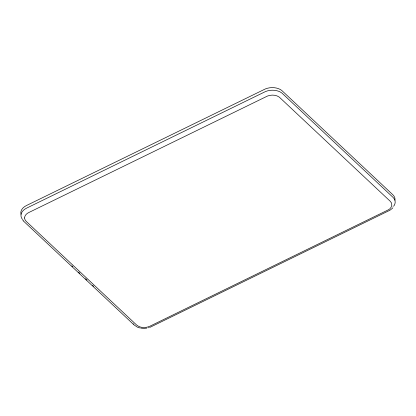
<?xml version="1.0" encoding="UTF-8"?>
<svg xmlns="http://www.w3.org/2000/svg" width="416" height="416" viewBox="0 0 416 416"><rect width="100%" height="100%" fill="white"/><g stroke="black" fill="none" stroke-linecap="round" stroke-linejoin="round"><path stroke-width="0.62" d="M24.601 217.968C24.591 215.472 26.655 213.548 28.761 212.55L267.504 96.039C271.279 94.609 275.891 94.713 279.261 97.105L390.224 201.271C393.562 203.965 391.253 208.936 387.728 210.132L149.874 326.212C145.725 328.156 140.228 328.12 136.635 325.031L26.26 221.411L25.132 219.97L24.487 217.974M392.725 208.031L390.406 209.919M389.444 210.47L390.062 210.127M389.116 210.636L150.826 326.919M150.498 327.064L149.781 327.35M149.079 327.59L148.356 327.803M146.848 328.13L143.785 328.39L140.738 328.115M139.979 327.959L138.528 327.543M137.53 327.163L138.19 327.423M137.166 326.997L134.092 324.948L23.145 220.75M71.854 265.86L72.795 266.75M78.463 272.069L79.882 273.395M85.545 278.715L86.965 280.046M92.633 285.366L93.574 286.255M22.994 220.579L23.197 220.808M20.992 214.308A12.969 8.59 -3.6 0 1 26.458 205.53L265.366 88.936A12.969 8.59 -3.6 0 1 281.7 90.412L392.782 194.688A12.969 8.59 -3.6 0 1 394.982 200.221M22.979 219.976A12.969 8.59 -3.6 0 1 22.552 219.502M22.168 219.014A12.969 8.59 -3.6 0 1 26.619 208.13L265.533 91.536A12.969 8.59 -3.6 0 1 281.866 93.012L392.948 197.288A12.969 8.59 -3.6 0 1 394.092 205.572M393.916 205.832A12.969 8.59 -3.6 0 1 393.723 206.092M393.084 206.84A12.969 8.59 -3.6 0 1 392.844 207.08M133.864 324.069A12.969 8.59 -3.6 0 1 133.619 323.846"/></g></svg>
